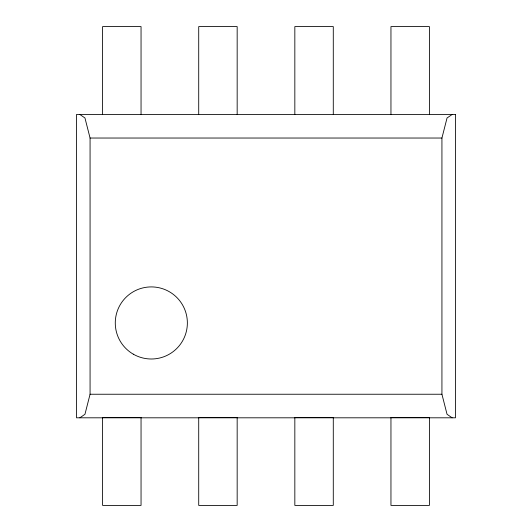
<?xml version="1.0" encoding="UTF-8"?>
<svg xmlns="http://www.w3.org/2000/svg" width="532" height="532" viewBox="0 0 532 532"><rect width="100%" height="100%" fill="white"/><g stroke="black" fill="none" stroke-linecap="round" stroke-linejoin="round"><path stroke-width="0.8" d="M79.86 114.466L84.96 117.998L90.068 138.034L90.068 394.239L84.96 414.275L79.86 417.806M452.14 417.806L447.04 414.275L441.932 394.239L441.932 138.034L447.04 117.998L452.14 114.466M90.068 138.034L441.932 138.034M90.068 394.239L441.932 394.239M429.404 114.466L429.404 26.6L390.954 26.6L390.954 114.466M333.285 114.466L333.285 26.6L294.834 26.6L294.834 114.466M237.166 114.466L237.166 26.6L198.715 26.6L198.715 114.466M141.047 114.466L141.047 26.6L102.596 26.6L102.596 114.466M455.498 114.466L76.502 114.466L76.502 417.806L455.498 417.806L455.498 114.466M141.047 417.534L102.596 417.534L102.596 505.4L141.047 505.4L141.047 417.534M237.166 417.534L198.715 417.534L198.715 505.4L237.166 505.4L237.166 417.534M333.285 417.534L294.834 417.534L294.834 505.4L333.285 505.4L333.285 417.534M429.404 417.534L390.954 417.534L390.954 505.4L429.404 505.4L429.404 417.534M133.306 354.172A36.043 36.043 0 0 0 187.37 322.957A36.043 36.043 0 0 0 133.306 291.736A36.043 36.043 0 0 0 133.306 354.172"/></g></svg>
